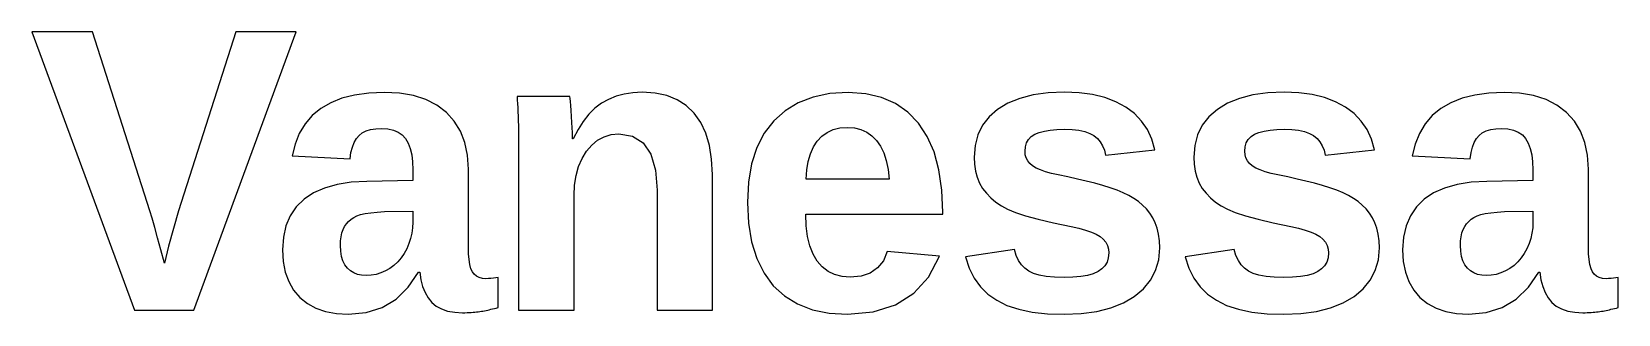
# Model space of a CAD drawing. Header units: metres. Extents: x 18 to 589, y 31 to 387.
# Drawn here: x 392.36 to 435.94, y 320.57 to 328.32 of the extents above; entities that cross this region are included whole.
import ezdxf

# ---------------------------------------------------------------- set-up
doc = ezdxf.new("R2010")
doc.units = ezdxf.units.M

msp = doc.modelspace()

# ---------------------------------------------------------------- linework, layer by layer
for p, q in [((394.027, 328.322), (392.356, 328.322)), ((392.356, 328.322), (395.183, 320.678)), ((395.6, 323.412), (394.027, 328.322)), ((397.96, 328.322), (396.392, 323.412)), ((396.805, 320.678), (399.615, 328.322)), ((399.615, 328.322), (397.96, 328.322)), ((400.878, 326.497), (400.568, 326.373)), ((401.226, 326.586), (400.878, 326.497)), ((401.611, 326.639), (401.226, 326.586)), ((402.033, 326.656), (401.611, 326.639)), ((402.457, 326.634), (402.033, 326.656)), ((402.841, 326.569), (402.457, 326.634)), ((403.184, 326.459), (402.841, 326.569)), ((403.486, 326.306), (403.184, 326.459)), ((407.14, 326.548), (405.686, 326.548)), ((405.686, 326.548), (405.692, 326.45)), ((405.692, 326.45), (405.698, 326.347)), ((407.147, 326.493), (407.14, 326.548)), ((407.154, 326.41), (407.147, 326.493)), ((407.163, 326.3), (407.154, 326.41)), ((408.201, 326.467), (408.008, 326.358)), ((408.41, 326.552), (408.201, 326.467)), ((408.632, 326.613), (408.41, 326.552)), ((408.869, 326.65), (408.632, 326.613)), ((409.12, 326.662), (408.869, 326.65)), ((409.476, 326.639), (409.12, 326.662)), ((409.797, 326.57), (409.476, 326.639)), ((410.083, 326.455), (409.797, 326.57)), ((410.335, 326.294), (410.083, 326.455)), ((413.82, 326.531), (413.411, 326.375)), ((414.277, 326.625), (413.82, 326.531)), ((414.782, 326.656), (414.277, 326.625)), ((415.264, 326.623), (414.782, 326.656)), ((415.698, 326.522), (415.264, 326.623)), ((416.084, 326.355), (415.698, 326.522)), ((419.493, 326.493), (419.169, 326.361)), ((419.861, 326.587), (419.493, 326.493)), ((420.271, 326.643), (419.861, 326.587)), ((420.725, 326.662), (420.271, 326.643)), ((421.127, 326.645), (420.725, 326.662)), ((421.497, 326.597), (421.127, 326.645)), ((421.834, 326.515), (421.497, 326.597)), ((422.138, 326.401), (421.834, 326.515)), ((425.528, 326.493), (425.204, 326.361)), ((425.895, 326.587), (425.528, 326.493)), ((426.306, 326.643), (425.895, 326.587)), ((426.759, 326.662), (426.306, 326.643)), ((427.162, 326.645), (426.759, 326.662)), ((427.531, 326.597), (427.162, 326.645)), ((427.868, 326.515), (427.531, 326.597)), ((428.172, 326.401), (427.868, 326.515)), ((431.645, 326.497), (431.334, 326.373)), ((431.992, 326.586), (431.645, 326.497)), ((432.377, 326.639), (431.992, 326.586)), ((432.799, 326.656), (432.377, 326.639)), ((433.224, 326.634), (432.799, 326.656)), ((433.607, 326.569), (433.224, 326.634)), ((433.95, 326.459), (433.607, 326.569)), ((434.252, 326.306), (433.95, 326.459)), ((400.059, 326.021), (399.863, 325.794)), ((400.294, 326.214), (400.059, 326.021)), ((400.568, 326.373), (400.294, 326.214)), ((403.747, 326.108), (403.486, 326.306)), ((403.964, 325.871), (403.747, 326.108)), ((405.698, 326.347), (405.704, 326.239)), ((405.704, 326.239), (405.71, 326.126)), ((405.71, 326.126), (405.716, 326.008)), ((405.716, 326.008), (405.72, 325.881)), ((407.173, 326.162), (407.163, 326.3)), ((407.183, 325.997), (407.173, 326.162)), ((407.193, 325.829), (407.183, 325.997)), ((407.66, 326.056), (407.504, 325.861)), ((407.827, 326.222), (407.66, 326.056)), ((408.008, 326.358), (407.827, 326.222)), ((410.552, 326.087), (410.335, 326.294)), ((410.732, 325.835), (410.552, 326.087)), ((413.05, 326.156), (412.737, 325.875)), ((413.411, 326.375), (413.05, 326.156)), ((416.423, 326.12), (416.084, 326.355)), ((416.714, 325.818), (416.423, 326.12)), ((418.655, 325.99), (418.473, 325.758)), ((418.888, 326.192), (418.655, 325.99)), ((419.169, 326.361), (418.888, 326.192)), ((422.409, 326.255), (422.138, 326.401)), ((422.645, 326.078), (422.409, 326.255)), ((422.842, 325.871), (422.645, 326.078)), ((424.689, 325.99), (424.508, 325.758)), ((424.923, 326.192), (424.689, 325.99)), ((425.204, 326.361), (424.923, 326.192)), ((428.444, 326.255), (428.172, 326.401)), ((428.679, 326.078), (428.444, 326.255)), ((428.877, 325.871), (428.679, 326.078)), ((430.825, 326.021), (430.629, 325.794)), ((431.06, 326.214), (430.825, 326.021)), ((431.334, 326.373), (431.06, 326.214)), ((434.514, 326.108), (434.252, 326.306)), ((434.73, 325.871), (434.514, 326.108)), ((399.863, 325.794), (399.706, 325.534)), ((401.346, 325.476), (401.435, 325.546)), ((401.435, 325.546), (401.541, 325.6)), ((401.541, 325.6), (401.665, 325.638)), ((401.665, 325.638), (401.807, 325.661)), ((401.807, 325.661), (401.968, 325.669)), ((401.968, 325.669), (402.14, 325.658)), ((402.14, 325.658), (402.291, 325.624)), ((402.291, 325.624), (402.423, 325.568)), ((402.423, 325.568), (402.534, 325.49)), ((404.132, 325.596), (403.964, 325.871)), ((404.253, 325.285), (404.132, 325.596)), ((405.72, 325.881), (405.724, 325.74)), ((405.724, 325.74), (405.727, 325.585)), ((405.727, 325.585), (405.729, 325.417)), ((407.2, 325.684), (407.193, 325.829)), ((407.206, 325.561), (407.2, 325.684)), ((407.209, 325.46), (407.206, 325.561)), ((407.362, 325.636), (407.232, 325.381)), ((407.504, 325.861), (407.362, 325.636)), ((410.871, 325.542), (410.732, 325.835)), ((410.971, 325.205), (410.871, 325.542)), ((412.477, 325.536), (412.275, 325.143)), ((412.737, 325.875), (412.477, 325.536)), ((414.059, 325.457), (414.205, 325.561)), ((414.205, 325.561), (414.37, 325.636)), ((414.37, 325.636), (414.556, 325.681)), ((414.556, 325.681), (414.76, 325.696)), ((414.76, 325.696), (414.954, 325.682)), ((414.954, 325.682), (415.131, 325.639)), ((415.131, 325.639), (415.292, 325.568)), ((415.292, 325.568), (415.436, 325.469)), ((416.954, 325.452), (416.714, 325.818)), ((418.473, 325.758), (418.344, 325.496)), ((419.911, 325.509), (420.03, 325.559)), ((420.03, 325.559), (420.171, 325.597)), ((420.171, 325.597), (420.334, 325.625)), ((420.334, 325.625), (420.518, 325.642)), ((420.518, 325.642), (420.725, 325.647)), ((420.725, 325.647), (420.934, 325.64)), ((420.934, 325.64), (421.12, 325.619)), ((421.12, 325.619), (421.281, 325.584)), ((421.281, 325.584), (421.419, 325.534)), ((423.001, 325.636), (422.842, 325.871)), ((423.122, 325.371), (423.001, 325.636)), ((424.508, 325.758), (424.378, 325.496)), ((425.945, 325.509), (426.065, 325.559)), ((426.065, 325.559), (426.206, 325.597)), ((426.206, 325.597), (426.369, 325.625)), ((426.369, 325.625), (426.553, 325.642)), ((426.553, 325.642), (426.759, 325.647)), ((426.759, 325.647), (426.969, 325.64)), ((426.969, 325.64), (427.154, 325.619)), ((427.154, 325.619), (427.316, 325.584)), ((427.316, 325.584), (427.454, 325.534)), ((429.036, 325.636), (428.877, 325.871)), ((429.156, 325.371), (429.036, 325.636)), ((430.629, 325.794), (430.472, 325.534)), ((432.113, 325.476), (432.201, 325.546)), ((432.201, 325.546), (432.307, 325.6)), ((432.307, 325.6), (432.432, 325.638)), ((432.432, 325.638), (432.574, 325.661)), ((432.574, 325.661), (432.734, 325.669)), ((432.734, 325.669), (432.906, 325.658)), ((432.906, 325.658), (433.058, 325.624)), ((433.058, 325.624), (433.189, 325.568)), ((433.189, 325.568), (433.3, 325.49)), ((434.899, 325.596), (434.73, 325.871)), ((435.019, 325.285), (434.899, 325.596)), ((399.588, 325.241), (399.51, 324.915)), ((399.706, 325.534), (399.588, 325.241)), ((401.125, 325.007), (401.163, 325.154)), ((401.163, 325.154), (401.212, 325.282)), ((401.212, 325.282), (401.273, 325.389)), ((401.273, 325.389), (401.346, 325.476)), ((402.534, 325.49), (402.624, 325.39)), ((402.624, 325.39), (402.696, 325.266)), ((402.696, 325.266), (402.753, 325.119)), ((402.753, 325.119), (402.793, 324.948)), ((404.325, 324.937), (404.253, 325.285)), ((405.729, 325.417), (405.729, 325.235)), ((405.729, 325.235), (405.729, 320.678)), ((407.21, 325.381), (407.209, 325.46)), ((407.232, 325.381), (407.21, 325.381)), ((407.593, 325.042), (407.737, 325.213)), ((407.737, 325.213), (407.898, 325.346)), ((407.898, 325.346), (408.077, 325.441)), ((408.077, 325.441), (408.272, 325.498)), ((408.272, 325.498), (408.485, 325.517)), ((408.485, 325.517), (408.862, 325.455)), ((408.862, 325.455), (409.155, 325.27)), ((409.155, 325.27), (409.365, 324.96)), ((411.031, 324.826), (410.971, 325.205)), ((412.275, 325.143), (412.131, 324.696)), ((413.745, 324.975), (413.828, 325.16)), ((413.828, 325.16), (413.933, 325.322)), ((413.933, 325.322), (414.059, 325.457)), ((415.436, 325.469), (415.563, 325.341)), ((415.563, 325.341), (415.673, 325.184)), ((415.673, 325.184), (415.761, 325)), ((417.141, 325.023), (416.954, 325.452)), ((418.266, 325.204), (418.24, 324.882)), ((418.344, 325.496), (418.266, 325.204)), ((419.64, 325.045), (419.65, 325.168)), ((419.65, 325.168), (419.683, 325.276)), ((419.683, 325.276), (419.737, 325.368)), ((419.737, 325.368), (419.813, 325.446)), ((419.813, 325.446), (419.911, 325.509)), ((421.419, 325.534), (421.533, 325.471)), ((421.533, 325.471), (421.627, 325.393)), ((421.627, 325.393), (421.706, 325.301)), ((421.706, 325.301), (421.771, 325.194)), ((421.771, 325.194), (421.819, 325.073)), ((423.204, 325.078), (423.122, 325.371)), ((424.3, 325.204), (424.274, 324.882)), ((424.378, 325.496), (424.3, 325.204)), ((425.674, 325.045), (425.685, 325.168)), ((425.685, 325.168), (425.718, 325.276)), ((425.718, 325.276), (425.772, 325.368)), ((425.772, 325.368), (425.848, 325.446)), ((425.848, 325.446), (425.945, 325.509)), ((427.454, 325.534), (427.567, 325.471)), ((427.567, 325.471), (427.662, 325.393)), ((427.662, 325.393), (427.741, 325.301)), ((427.741, 325.301), (427.805, 325.194)), ((427.805, 325.194), (427.854, 325.073)), ((429.238, 325.078), (429.156, 325.371)), ((430.355, 325.241), (430.277, 324.915)), ((430.472, 325.534), (430.355, 325.241)), ((431.892, 325.007), (431.929, 325.154)), ((431.929, 325.154), (431.978, 325.282)), ((431.978, 325.282), (432.04, 325.389)), ((432.04, 325.389), (432.113, 325.476)), ((433.3, 325.49), (433.391, 325.39)), ((433.391, 325.39), (433.463, 325.266)), ((433.463, 325.266), (433.519, 325.119)), ((433.519, 325.119), (433.559, 324.948)), ((435.092, 324.937), (435.019, 325.285)), ((399.51, 324.915), (401.1, 324.839)), ((401.1, 324.839), (401.125, 325.007)), ((402.793, 324.948), (402.817, 324.753)), ((402.817, 324.753), (402.825, 324.535)), ((404.349, 324.551), (404.325, 324.937)), ((407.376, 324.62), (407.471, 324.842)), ((407.471, 324.842), (407.593, 325.042)), ((409.365, 324.96), (409.49, 324.528)), ((411.051, 324.405), (411.031, 324.826)), ((412.131, 324.696), (412.044, 324.195)), ((413.644, 324.532), (413.684, 324.765)), ((413.684, 324.765), (413.745, 324.975)), ((415.761, 325), (415.83, 324.786)), ((415.83, 324.786), (415.878, 324.545)), ((417.274, 324.532), (417.141, 325.023)), ((418.24, 324.882), (418.249, 324.685)), ((418.249, 324.685), (418.278, 324.5)), ((419.648, 324.947), (419.64, 325.045)), ((419.673, 324.858), (419.648, 324.947)), ((419.715, 324.777), (419.673, 324.858)), ((419.773, 324.705), (419.715, 324.777)), ((419.848, 324.641), (419.773, 324.705)), ((421.819, 325.073), (421.853, 324.937)), ((421.853, 324.937), (423.204, 325.078)), ((424.274, 324.882), (424.284, 324.685)), ((424.284, 324.685), (424.312, 324.5)), ((425.683, 324.947), (425.674, 325.045)), ((425.708, 324.858), (425.683, 324.947)), ((425.749, 324.777), (425.708, 324.858)), ((425.808, 324.705), (425.749, 324.777)), ((425.883, 324.641), (425.808, 324.705)), ((427.854, 325.073), (427.888, 324.937)), ((427.888, 324.937), (429.238, 325.078)), ((430.277, 324.915), (431.866, 324.839)), ((431.866, 324.839), (431.892, 325.007)), ((433.559, 324.948), (433.583, 324.753)), ((433.583, 324.753), (433.591, 324.535)), ((435.116, 324.551), (435.092, 324.937)), ((402.825, 324.237), (401.561, 324.215)), ((402.825, 324.535), (402.825, 324.237)), ((404.349, 322.414), (404.349, 324.551)), ((407.267, 324.111), (407.308, 324.376)), ((407.308, 324.376), (407.376, 324.62)), ((409.49, 324.528), (409.532, 323.971)), ((411.051, 320.678), (411.051, 324.405)), ((413.627, 324.275), (413.644, 324.532)), ((415.905, 324.275), (413.627, 324.275)), ((415.878, 324.545), (415.905, 324.275)), ((417.354, 323.979), (417.274, 324.532)), ((418.278, 324.5), (418.325, 324.328)), ((418.325, 324.328), (418.391, 324.169)), ((419.943, 324.583), (419.848, 324.641)), ((420.061, 324.53), (419.943, 324.583)), ((420.202, 324.48), (420.061, 324.53)), ((420.365, 324.435), (420.202, 324.48)), ((420.551, 324.394), (420.365, 324.435)), ((420.82, 324.337), (420.551, 324.394)), ((421.077, 324.28), (420.82, 324.337)), ((421.322, 324.222), (421.077, 324.28)), ((424.312, 324.5), (424.359, 324.328)), ((424.359, 324.328), (424.426, 324.169)), ((425.978, 324.583), (425.883, 324.641)), ((426.096, 324.53), (425.978, 324.583)), ((426.236, 324.48), (426.096, 324.53)), ((426.4, 324.435), (426.236, 324.48)), ((426.586, 324.394), (426.4, 324.435)), ((426.855, 324.337), (426.586, 324.394)), ((427.112, 324.28), (426.855, 324.337)), ((427.357, 324.222), (427.112, 324.28)), ((433.591, 324.237), (432.327, 324.215)), ((433.591, 324.535), (433.591, 324.237)), ((435.116, 322.414), (435.116, 324.551)), ((400.097, 323.899), (399.838, 323.727)), ((400.399, 324.034), (400.097, 323.899)), ((400.744, 324.132), (400.399, 324.034)), ((401.131, 324.192), (400.744, 324.132)), ((401.561, 324.215), (401.131, 324.192)), ((407.254, 323.824), (407.267, 324.111)), ((407.254, 320.678), (407.254, 323.824)), ((409.532, 323.971), (409.532, 320.678)), ((412.044, 324.195), (412.015, 323.64)), ((417.381, 323.363), (417.354, 323.979)), ((418.391, 324.169), (418.476, 324.022)), ((418.476, 324.022), (418.579, 323.888)), ((418.579, 323.888), (418.699, 323.763)), ((421.554, 324.163), (421.322, 324.222)), ((421.774, 324.104), (421.554, 324.163)), ((421.98, 324.042), (421.774, 324.104)), ((422.168, 323.975), (421.98, 324.042)), ((422.339, 323.904), (422.168, 323.975)), ((422.494, 323.829), (422.339, 323.904)), ((422.631, 323.749), (422.494, 323.829)), ((424.426, 324.169), (424.51, 324.022)), ((424.51, 324.022), (424.613, 323.888)), ((424.613, 323.888), (424.734, 323.763)), ((427.589, 324.163), (427.357, 324.222)), ((427.809, 324.104), (427.589, 324.163)), ((428.014, 324.042), (427.809, 324.104)), ((428.203, 323.975), (428.014, 324.042)), ((428.374, 323.904), (428.203, 323.975)), ((428.529, 323.829), (428.374, 323.904)), ((428.666, 323.749), (428.529, 323.829)), ((430.864, 323.899), (430.605, 323.727)), ((431.166, 324.034), (430.864, 323.899)), ((431.51, 324.132), (431.166, 324.034)), ((431.897, 324.192), (431.51, 324.132)), ((432.327, 324.215), (431.897, 324.192)), ((395.663, 323.202), (395.6, 323.412)), ((396.392, 323.412), (396.116, 322.436)), ((399.624, 323.518), (399.458, 323.275)), ((399.838, 323.727), (399.624, 323.518)), ((401.668, 323.356), (401.843, 323.373)), ((401.843, 323.373), (402.044, 323.385)), ((402.044, 323.385), (402.825, 323.396)), ((402.825, 323.396), (402.825, 323.098)), ((412.015, 323.64), (412.044, 323.068)), ((417.381, 323.32), (417.381, 323.363)), ((418.699, 323.763), (418.836, 323.649)), ((418.836, 323.649), (418.991, 323.546)), ((418.991, 323.546), (419.162, 323.453)), ((419.162, 323.453), (419.376, 323.364)), ((419.376, 323.364), (419.657, 323.271)), ((422.755, 323.661), (422.631, 323.749)), ((422.869, 323.565), (422.755, 323.661)), ((422.972, 323.459), (422.869, 323.565)), ((423.065, 323.344), (422.972, 323.459)), ((424.734, 323.763), (424.871, 323.649)), ((424.871, 323.649), (425.025, 323.546)), ((425.025, 323.546), (425.197, 323.453)), ((425.197, 323.453), (425.41, 323.364)), ((425.41, 323.364), (425.692, 323.271)), ((428.79, 323.661), (428.666, 323.749)), ((428.904, 323.565), (428.79, 323.661)), ((429.007, 323.459), (428.904, 323.565)), ((429.099, 323.344), (429.007, 323.459)), ((430.391, 323.518), (430.225, 323.275)), ((430.605, 323.727), (430.391, 323.518)), ((432.434, 323.356), (432.61, 323.373)), ((432.61, 323.373), (432.81, 323.385)), ((432.81, 323.385), (433.591, 323.396)), ((433.591, 323.396), (433.591, 323.098)), ((395.735, 322.952), (395.663, 323.202)), ((395.815, 322.664), (395.735, 322.952)), ((399.339, 322.998), (399.268, 322.685)), ((399.458, 323.275), (399.339, 322.998)), ((400.908, 322.895), (400.95, 322.978)), ((400.95, 322.978), (401.001, 323.052)), ((401.001, 323.052), (401.061, 323.118)), ((401.061, 323.118), (401.129, 323.176)), ((401.129, 323.176), (401.205, 323.226)), ((401.205, 323.226), (401.29, 323.268)), ((401.29, 323.268), (401.391, 323.303)), ((401.391, 323.303), (401.517, 323.333)), ((401.517, 323.333), (401.668, 323.356)), ((402.818, 322.945), (402.798, 322.796)), ((402.825, 323.098), (402.818, 322.945)), ((412.044, 323.068), (412.129, 322.553)), ((413.629, 322.994), (413.616, 323.32)), ((413.616, 323.32), (417.381, 323.32)), ((413.667, 322.702), (413.629, 322.994)), ((419.657, 323.271), (420.005, 323.177)), ((420.005, 323.177), (420.421, 323.079)), ((420.421, 323.079), (420.904, 322.978)), ((420.904, 322.978), (421.116, 322.931)), ((421.116, 322.931), (421.302, 322.879)), ((423.147, 323.22), (423.065, 323.344)), ((423.216, 323.083), (423.147, 323.22)), ((423.27, 322.932), (423.216, 323.083)), ((423.309, 322.767), (423.27, 322.932)), ((425.692, 323.271), (426.04, 323.177)), ((426.04, 323.177), (426.455, 323.079)), ((426.455, 323.079), (426.938, 322.978)), ((426.938, 322.978), (427.151, 322.931)), ((427.151, 322.931), (427.337, 322.879)), ((429.181, 323.22), (429.099, 323.344)), ((429.251, 323.083), (429.181, 323.22)), ((429.305, 322.932), (429.251, 323.083)), ((429.343, 322.767), (429.305, 322.932)), ((430.106, 322.998), (430.035, 322.685)), ((430.225, 323.275), (430.106, 322.998)), ((431.675, 322.895), (431.717, 322.978)), ((431.717, 322.978), (431.768, 323.052)), ((431.768, 323.052), (431.827, 323.118)), ((431.827, 323.118), (431.895, 323.176)), ((431.895, 323.176), (431.971, 323.226)), ((431.971, 323.226), (432.056, 323.268)), ((432.056, 323.268), (432.157, 323.303)), ((432.157, 323.303), (432.283, 323.333)), ((432.283, 323.333), (432.434, 323.356)), ((433.585, 322.945), (433.564, 322.796)), ((433.591, 323.098), (433.585, 322.945)), ((395.904, 322.336), (395.815, 322.664)), ((399.268, 322.685), (399.244, 322.338)), ((400.834, 322.457), (400.839, 322.582)), ((400.839, 322.582), (400.852, 322.697)), ((400.852, 322.697), (400.876, 322.801)), ((400.876, 322.801), (400.908, 322.895)), ((402.717, 322.507), (402.657, 322.368)), ((402.764, 322.65), (402.717, 322.507)), ((402.798, 322.796), (402.764, 322.65)), ((412.129, 322.553), (412.271, 322.096)), ((413.73, 322.443), (413.667, 322.702)), ((421.302, 322.879), (421.462, 322.823)), ((421.462, 322.823), (421.596, 322.763)), ((421.596, 322.763), (421.704, 322.699)), ((421.704, 322.699), (421.789, 322.628)), ((421.789, 322.628), (421.855, 322.548)), ((421.855, 322.548), (421.902, 322.458)), ((423.332, 322.587), (423.309, 322.767)), ((423.339, 322.392), (423.332, 322.587)), ((427.337, 322.879), (427.497, 322.823)), ((427.497, 322.823), (427.631, 322.763)), ((427.631, 322.763), (427.738, 322.699)), ((427.738, 322.699), (427.823, 322.628)), ((427.823, 322.628), (427.889, 322.548)), ((427.889, 322.548), (427.937, 322.458)), ((429.366, 322.587), (429.343, 322.767)), ((429.374, 322.392), (429.366, 322.587)), ((430.035, 322.685), (430.011, 322.338)), ((431.6, 322.457), (431.605, 322.582)), ((431.605, 322.582), (431.619, 322.697)), ((431.619, 322.697), (431.642, 322.801)), ((431.642, 322.801), (431.675, 322.895)), ((433.484, 322.507), (433.423, 322.368)), ((433.531, 322.65), (433.484, 322.507)), ((433.564, 322.796), (433.531, 322.65)), ((396.002, 321.969), (395.904, 322.336)), ((396.116, 322.436), (396.002, 321.969)), ((399.244, 322.338), (399.263, 322.017)), ((400.842, 322.299), (400.834, 322.457)), ((400.865, 322.158), (400.842, 322.299)), ((400.903, 322.033), (400.865, 322.158)), ((402.502, 322.116), (402.409, 322.008)), ((402.584, 322.236), (402.502, 322.116)), ((402.657, 322.368), (402.584, 322.236)), ((404.354, 322.229), (404.349, 322.414)), ((404.367, 322.068), (404.354, 322.229)), ((404.389, 321.932), (404.367, 322.068)), ((412.271, 322.096), (412.47, 321.696)), ((413.819, 322.218), (413.73, 322.443)), ((413.933, 322.026), (413.819, 322.218)), ((415.856, 322.289), (415.748, 322.037)), ((417.294, 322.164), (415.856, 322.289)), ((416.993, 321.59), (417.294, 322.164)), ((419.347, 322.343), (418.007, 322.143)), ((418.007, 322.143), (418.109, 321.836)), ((419.399, 322.186), (419.347, 322.343)), ((419.464, 322.048), (419.399, 322.186)), ((421.928, 322.12), (421.893, 322.003)), ((421.902, 322.458), (421.93, 322.359)), ((421.94, 322.251), (421.928, 322.12)), ((421.93, 322.359), (421.94, 322.251)), ((423.228, 321.77), (423.312, 322.066)), ((423.312, 322.066), (423.339, 322.392)), ((425.381, 322.343), (424.041, 322.143)), ((424.041, 322.143), (424.143, 321.836)), ((425.433, 322.186), (425.381, 322.343)), ((425.499, 322.048), (425.433, 322.186)), ((427.963, 322.12), (427.928, 322.003)), ((427.937, 322.458), (427.965, 322.359)), ((427.974, 322.251), (427.963, 322.12)), ((427.965, 322.359), (427.974, 322.251)), ((429.262, 321.77), (429.346, 322.066)), ((429.346, 322.066), (429.374, 322.392)), ((430.011, 322.338), (430.03, 322.017)), ((431.608, 322.299), (431.6, 322.457)), ((431.631, 322.158), (431.608, 322.299)), ((431.67, 322.033), (431.631, 322.158)), ((433.268, 322.116), (433.175, 322.008)), ((433.351, 322.236), (433.268, 322.116)), ((433.423, 322.368), (433.351, 322.236)), ((435.12, 322.229), (435.116, 322.414)), ((435.133, 322.068), (435.12, 322.229)), ((435.156, 321.932), (435.133, 322.068)), ((399.263, 322.017), (399.321, 321.726)), ((399.321, 321.726), (399.416, 321.465)), ((400.957, 321.926), (400.903, 322.033)), ((401.026, 321.836), (400.957, 321.926)), ((401.109, 321.763), (401.026, 321.836)), ((401.201, 321.706), (401.109, 321.763)), ((401.303, 321.665), (401.201, 321.706)), ((401.416, 321.641), (401.303, 321.665)), ((401.539, 321.633), (401.416, 321.641)), ((401.68, 321.641), (401.539, 321.633)), ((401.816, 321.664), (401.68, 321.641)), ((401.946, 321.703), (401.816, 321.664)), ((402.072, 321.758), (401.946, 321.703)), ((402.193, 321.828), (402.072, 321.758)), ((402.306, 321.912), (402.193, 321.828)), ((402.409, 322.008), (402.306, 321.912)), ((402.7, 321.309), (402.982, 321.725)), ((402.982, 321.725), (403.015, 321.725)), ((403.015, 321.725), (403.045, 321.516)), ((404.42, 321.82), (404.389, 321.932)), ((404.46, 321.733), (404.42, 321.82)), ((404.511, 321.666), (404.46, 321.733)), ((404.573, 321.613), (404.511, 321.666)), ((412.47, 321.696), (412.726, 321.353)), ((414.071, 321.869), (413.933, 322.026)), ((414.23, 321.747), (414.071, 321.869)), ((414.411, 321.659), (414.23, 321.747)), ((414.613, 321.607), (414.411, 321.659)), ((415.136, 321.617), (414.836, 321.589)), ((415.388, 321.701), (415.136, 321.617)), ((415.592, 321.841), (415.388, 321.701)), ((415.748, 322.037), (415.592, 321.841)), ((418.109, 321.836), (418.245, 321.564)), ((419.543, 321.93), (419.464, 322.048)), ((419.635, 321.831), (419.543, 321.93)), ((419.74, 321.752), (419.635, 321.831)), ((419.868, 321.69), (419.74, 321.752)), ((420.03, 321.641), (419.868, 321.69)), ((420.225, 321.606), (420.03, 321.641)), ((421.357, 321.637), (421.17, 321.605)), ((421.516, 321.683), (421.357, 321.637)), ((421.647, 321.741), (421.516, 321.683)), ((421.752, 321.814), (421.647, 321.741)), ((421.834, 321.901), (421.752, 321.814)), ((421.893, 322.003), (421.834, 321.901)), ((423.088, 321.502), (423.228, 321.77)), ((424.143, 321.836), (424.28, 321.564)), ((425.577, 321.93), (425.499, 322.048)), ((425.669, 321.831), (425.577, 321.93)), ((425.774, 321.752), (425.669, 321.831)), ((425.903, 321.69), (425.774, 321.752)), ((426.064, 321.641), (425.903, 321.69)), ((426.259, 321.606), (426.064, 321.641)), ((427.392, 321.637), (427.205, 321.605)), ((427.55, 321.683), (427.392, 321.637)), ((427.681, 321.741), (427.55, 321.683)), ((427.787, 321.814), (427.681, 321.741)), ((427.869, 321.901), (427.787, 321.814)), ((427.928, 322.003), (427.869, 321.901)), ((429.123, 321.502), (429.262, 321.77)), ((430.03, 322.017), (430.087, 321.726)), ((430.087, 321.726), (430.183, 321.465)), ((431.724, 321.926), (431.67, 322.033)), ((431.793, 321.836), (431.724, 321.926)), ((431.875, 321.763), (431.793, 321.836)), ((431.967, 321.706), (431.875, 321.763)), ((432.07, 321.665), (431.967, 321.706)), ((432.183, 321.641), (432.07, 321.665)), ((432.306, 321.633), (432.183, 321.641)), ((432.446, 321.641), (432.306, 321.633)), ((432.582, 321.664), (432.446, 321.641)), ((432.713, 321.703), (432.582, 321.664)), ((432.839, 321.758), (432.713, 321.703)), ((432.959, 321.828), (432.839, 321.758)), ((433.072, 321.912), (432.959, 321.828)), ((433.175, 322.008), (433.072, 321.912)), ((433.467, 321.309), (433.749, 321.725)), ((433.749, 321.725), (433.781, 321.725)), ((433.781, 321.725), (433.812, 321.516)), ((435.187, 321.82), (435.156, 321.932)), ((435.227, 321.733), (435.187, 321.82)), ((435.277, 321.666), (435.227, 321.733)), ((435.34, 321.613), (435.277, 321.666)), ((399.416, 321.465), (399.55, 321.234)), ((399.55, 321.234), (399.722, 321.033)), ((402.366, 320.985), (402.7, 321.309)), ((403.045, 321.516), (403.093, 321.329)), ((403.093, 321.329), (403.159, 321.163)), ((404.648, 321.576), (404.573, 321.613)), ((404.734, 321.553), (404.648, 321.576)), ((404.832, 321.546), (404.734, 321.553)), ((404.901, 321.547), (404.832, 321.546)), ((404.969, 321.551), (404.901, 321.547)), ((405.036, 321.558), (404.969, 321.551)), ((405.103, 321.567), (405.036, 321.558)), ((405.168, 321.579), (405.103, 321.567)), ((405.168, 320.754), (405.168, 321.579)), ((412.726, 321.353), (413.035, 321.071)), ((414.836, 321.589), (414.613, 321.607)), ((416.589, 321.144), (416.993, 321.59)), ((418.245, 321.564), (418.416, 321.326)), ((418.416, 321.326), (418.621, 321.122)), ((420.453, 321.585), (420.225, 321.606)), ((420.714, 321.579), (420.453, 321.585)), ((420.956, 321.585), (420.714, 321.579)), ((421.17, 321.605), (420.956, 321.585)), ((422.642, 321.055), (422.893, 321.264)), ((422.893, 321.264), (423.088, 321.502)), ((424.28, 321.564), (424.45, 321.326)), ((424.45, 321.326), (424.656, 321.122)), ((426.487, 321.585), (426.259, 321.606)), ((426.748, 321.579), (426.487, 321.585)), ((426.991, 321.585), (426.748, 321.579)), ((427.205, 321.605), (426.991, 321.585)), ((428.677, 321.055), (428.928, 321.264)), ((428.928, 321.264), (429.123, 321.502)), ((430.183, 321.465), (430.316, 321.234)), ((430.316, 321.234), (430.488, 321.033)), ((433.132, 320.985), (433.467, 321.309)), ((433.812, 321.516), (433.86, 321.329)), ((433.86, 321.329), (433.925, 321.163)), ((435.414, 321.576), (435.34, 321.613)), ((435.5, 321.553), (435.414, 321.576)), ((435.599, 321.546), (435.5, 321.553)), ((435.668, 321.547), (435.599, 321.546)), ((435.736, 321.551), (435.668, 321.547)), ((435.803, 321.558), (435.736, 321.551)), ((435.869, 321.567), (435.803, 321.558)), ((435.935, 321.579), (435.869, 321.567)), ((435.935, 320.754), (435.935, 321.579)), ((399.722, 321.033), (399.928, 320.866)), ((399.928, 320.866), (400.164, 320.736)), ((401.541, 320.616), (401.98, 320.754)), ((401.98, 320.754), (402.366, 320.985)), ((403.159, 321.163), (403.242, 321.018)), ((403.242, 321.018), (403.343, 320.895)), ((403.343, 320.895), (403.465, 320.793)), ((403.465, 320.793), (403.61, 320.714)), ((405.115, 320.741), (405.168, 320.754)), ((413.035, 321.071), (413.393, 320.852)), ((413.393, 320.852), (413.8, 320.695)), ((415.473, 320.633), (416.082, 320.825)), ((416.082, 320.825), (416.589, 321.144)), ((418.621, 321.122), (418.861, 320.952)), ((418.861, 320.952), (419.141, 320.814)), ((419.141, 320.814), (419.466, 320.707)), ((421.613, 320.647), (421.999, 320.744)), ((421.999, 320.744), (422.342, 320.88)), ((422.342, 320.88), (422.642, 321.055)), ((424.656, 321.122), (424.896, 320.952)), ((424.896, 320.952), (425.176, 320.814)), ((425.176, 320.814), (425.501, 320.707)), ((427.648, 320.647), (428.034, 320.744)), ((428.034, 320.744), (428.377, 320.88)), ((428.377, 320.88), (428.677, 321.055)), ((430.488, 321.033), (430.694, 320.866)), ((430.694, 320.866), (430.93, 320.736)), ((432.308, 320.616), (432.746, 320.754)), ((432.746, 320.754), (433.132, 320.985)), ((433.925, 321.163), (434.009, 321.018)), ((434.009, 321.018), (434.109, 320.895)), ((434.109, 320.895), (434.231, 320.793)), ((434.231, 320.793), (434.377, 320.714)), ((435.882, 320.741), (435.935, 320.754)), ((395.183, 320.678), (396.805, 320.678)), ((400.164, 320.736), (400.429, 320.644)), ((400.429, 320.644), (400.725, 320.588)), ((400.725, 320.588), (401.051, 320.57)), ((401.051, 320.57), (401.541, 320.616)), ((403.61, 320.714), (403.78, 320.658)), ((403.78, 320.658), (403.974, 320.624)), ((403.974, 320.624), (404.192, 320.613)), ((404.192, 320.613), (404.255, 320.613)), ((404.255, 320.613), (404.316, 320.615)), ((404.316, 320.615), (404.373, 320.617)), ((404.373, 320.617), (404.426, 320.62)), ((404.426, 320.62), (404.477, 320.624)), ((404.477, 320.624), (404.525, 320.628)), ((404.525, 320.628), (404.572, 320.633)), ((404.572, 320.633), (404.618, 320.639)), ((404.618, 320.639), (404.663, 320.645)), ((404.663, 320.645), (404.707, 320.651)), ((404.707, 320.651), (404.751, 320.658)), ((404.751, 320.658), (404.794, 320.666)), ((404.794, 320.666), (404.837, 320.674)), ((404.837, 320.674), (404.881, 320.684)), ((404.881, 320.684), (404.924, 320.694)), ((404.924, 320.694), (404.969, 320.705)), ((404.969, 320.705), (405.015, 320.717)), ((405.015, 320.717), (405.064, 320.729)), ((405.064, 320.729), (405.115, 320.741)), ((405.729, 320.678), (407.254, 320.678)), ((409.532, 320.678), (411.051, 320.678)), ((413.8, 320.695), (414.256, 320.601)), ((414.256, 320.601), (414.76, 320.57)), ((414.76, 320.57), (415.473, 320.633)), ((419.466, 320.707), (419.837, 320.631)), ((419.837, 320.631), (420.253, 320.585)), ((420.253, 320.585), (420.714, 320.57)), ((420.714, 320.57), (421.185, 320.589)), ((421.185, 320.589), (421.613, 320.647)), ((425.501, 320.707), (425.871, 320.631)), ((425.871, 320.631), (426.287, 320.585)), ((426.287, 320.585), (426.748, 320.57)), ((426.748, 320.57), (427.22, 320.589)), ((427.22, 320.589), (427.648, 320.647)), ((430.93, 320.736), (431.196, 320.644)), ((431.196, 320.644), (431.492, 320.588)), ((431.492, 320.588), (431.817, 320.57)), ((431.817, 320.57), (432.308, 320.616)), ((434.377, 320.714), (434.547, 320.658)), ((434.547, 320.658), (434.74, 320.624)), ((434.74, 320.624), (434.958, 320.613)), ((434.958, 320.613), (435.022, 320.613)), ((435.022, 320.613), (435.082, 320.615)), ((435.082, 320.615), (435.139, 320.617)), ((435.139, 320.617), (435.193, 320.62)), ((435.193, 320.62), (435.243, 320.624)), ((435.243, 320.624), (435.291, 320.628)), ((435.291, 320.628), (435.339, 320.633)), ((435.339, 320.633), (435.385, 320.639)), ((435.385, 320.639), (435.43, 320.645)), ((435.43, 320.645), (435.474, 320.651)), ((435.474, 320.651), (435.517, 320.658)), ((435.517, 320.658), (435.561, 320.666)), ((435.561, 320.666), (435.604, 320.674)), ((435.604, 320.674), (435.647, 320.684)), ((435.647, 320.684), (435.691, 320.694)), ((435.691, 320.694), (435.735, 320.705)), ((435.735, 320.705), (435.782, 320.717)), ((435.782, 320.717), (435.831, 320.729)), ((435.831, 320.729), (435.882, 320.741))]:
    msp.add_line(p, q)

doc.saveas('drawing.dxf')
